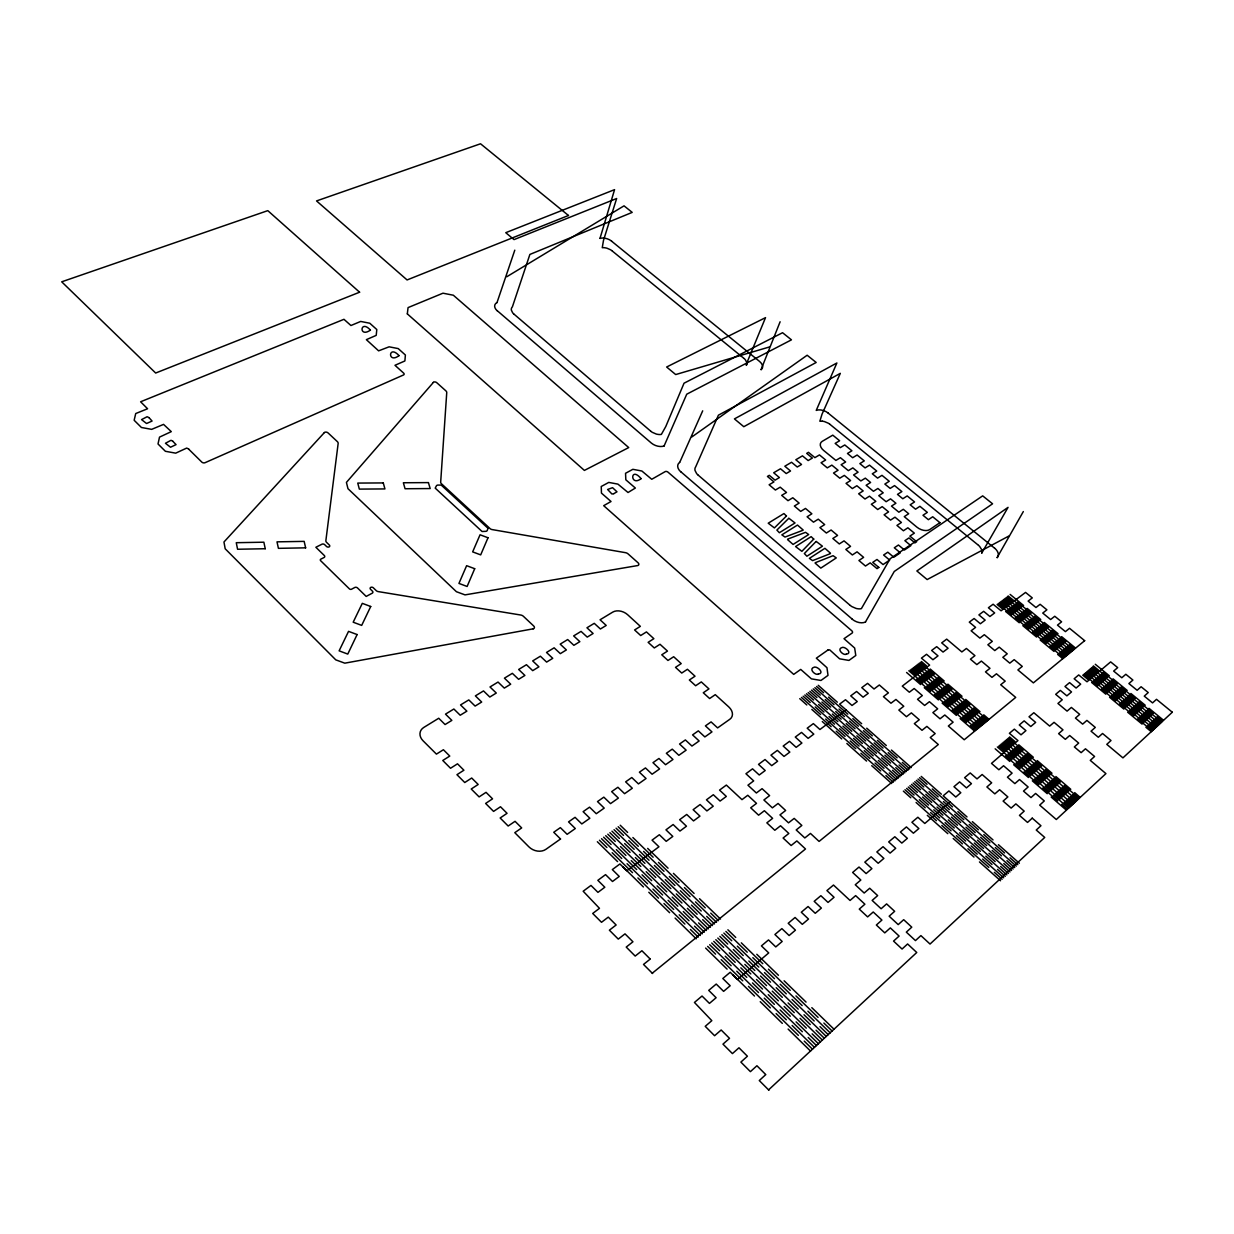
<?xml version="1.0" encoding="UTF-8"?>
<svg xmlns="http://www.w3.org/2000/svg" width="1234" height="1234" viewBox="0 0 1234 1234"><rect width="100%" height="100%" fill="white"/><g stroke="black" fill="none" stroke-linecap="round" stroke-linejoin="round"><path stroke-width="1.5" d="M746.848 363.752L746.277 365.357A8.746 5.229 22.5 0 0 746.863 363.829M828.261 413.082A9.733 5.861 24.6 0 0 816.245 410.398L836.883 362.981L734.431 418.897L743.809 426.702L840.323 373.347L822.014 414.223L819.854 421.257A8.962 5.414 24.7 0 1 822.26 421.195M761.069 369.598L780.119 321.765M514.794 250.163L496.978 302.638M702.701 410.829L679.672 462.503M997.118 557.583L1023.325 511.57M433.381 382.432L346.415 482.401L347.973 488.695L456.426 591.718L465.017 594.881L637.808 565.542A2.483 1.712 22.4 0 0 638.101 562.827L628.075 553.896A3.671 2.514 22 0 0 625.53 552.678L492.088 529.571A2.977 2.052 18.1 0 1 490.037 528.584L441.433 483.728A2.931 1.99 16.5 0 1 440.677 482.139L446.739 392.628A3.501 2.252 16.2 0 0 445.829 390.808L436.851 382.771A2.19 1.404 16 0 0 433.288 382.386M324.372 432.594L223.956 542.004L225.19 548.791L335.787 659.866L344.81 663.167L533.15 628.831M816.013 541.541L804.352 553.542L806.897 556.226L822.43 546.199L816.198 541.433M788.696 518.388L776.88 530.08L779.364 532.733L795.035 522.969L788.881 518.28M768.581 1089.884L916.754 952.494L907.592 943.964L902.069 949.039L893.555 941.095L899.108 936.066L890.331 927.906L884.778 932.889L876.356 925.022L881.909 920.07L873.225 911.988L867.625 916.908L859.265 909.103L864.88 904.214L855.64 895.622L850.041 900.465L833.49 885.04L826.919 890.593L834.061 897.288L828.029 902.424L820.872 895.699L814.193 901.329L821.366 908.085L815.242 913.299L808.069 906.512L801.298 912.234L808.501 919.052L802.285 924.343L795.066 917.479L788.202 923.279L795.436 930.174L789.128 935.542L781.878 928.616L774.921 934.508L782.171 941.465L775.77 946.925L768.504 939.922L761.424 945.892L768.72 952.926L737.531 979.487L730.189 972.269L722.816 978.5L730.173 985.75L723.602 991.349L716.229 984.053L708.732 990.378L716.121 997.72L709.442 1003.396L702.038 996.023L694.449 1002.455L711.817 1020.657L705.231 1026.333L714.594 1035.727L721.165 1029.989L729.525 1038.349L722.97 1044.134L732.425 1053.605L738.965 1047.789L747.403 1056.227L740.878 1062.088L750.411 1071.652L756.92 1065.744L765.45 1074.274M765.774 1074.598L759.28 1080.552L768.921 1090.224M1032.241 818.157L1027.536 822.43L1019.469 815.381L1024.189 811.139L1015.86 803.874L1011.14 808.085L1003.119 801.097L1007.854 796.917L999.602 789.729L994.835 793.878L986.891 786.953L991.673 782.819L982.125 774.505L977.019 778.885L970.202 772.947L964.618 777.682L971.436 783.652L966.469 787.894L959.62 781.893L953.959 786.69L960.808 792.722L955.779 797.025L948.915 790.963L943.177 795.822L967.009 816.923M950.041 801.915L924.806 823.464L917.865 817.247L911.911 822.276L918.867 828.538L913.391 833.197L906.419 826.919L900.388 832.04L907.36 838.349L901.823 843.084L894.82 836.745L888.696 841.927L895.699 848.298L890.084 853.11L883.05 846.694L876.85 851.954L883.883 858.401L878.176 863.26L871.127 856.797L864.818 862.134L871.898 868.628L866.114 873.579L859.018 867.039L852.632 872.453L860.823 880.027L855.27 884.763L864.17 893.03L869.708 888.249L877.652 895.606L872.145 900.419L881.122 908.748L886.614 903.905L894.65 911.324L889.159 916.199L898.213 924.605L903.689 919.685L911.772 927.166L906.327 932.133L915.458 940.601L920.903 935.603L930.035 944.056L1044.72 837.439L1036.251 830.035L1040.941 825.731L1032.226 818.127M865.558 621.813L894.264 571.465L992.568 503.796L982.68 495.867L890.115 558.74L861.378 608.64A9.887 6.479 27.9 0 1 858.648 608.856L857.136 608.655A8.16 5.352 27.9 0 1 856.072 608.424L851.938 606.634A9.162 6 27.9 0 1 851.074 606.048L850.396 605.539M652.262 973.21L805.509 848.977L796.856 840.925L791.133 845.521L783.096 838.025L788.834 833.459L780.551 825.762L774.813 830.266L766.854 822.847L772.607 818.358L764.386 810.723L758.601 815.18L750.704 807.807L756.504 803.38L747.789 795.267L741.989 799.647L726.348 785.071L719.561 790.099L726.317 796.424L720.085 801.067L713.329 794.727L706.45 799.833L713.221 806.203L706.897 810.923L700.11 804.522L693.138 809.689L699.94 816.137L693.523 820.919L686.721 814.455L679.641 819.7L686.459 826.209L679.965 831.068L673.132 824.528L665.959 829.85L672.792 836.421L666.206 841.341L659.342 834.739L652.061 840.138L658.941 846.771L626.826 870.772L619.915 863.985L612.326 869.6L619.252 876.433L612.496 881.492L605.555 874.628L597.858 880.336L604.814 887.246L597.95 892.367L590.978 885.426L583.173 891.226L599.477 908.332L592.706 913.469L601.513 922.292L608.269 917.124L616.136 924.991L609.38 930.189L618.265 939.105L625.006 933.86L632.949 941.789L626.224 947.08L635.186 956.072L641.896 950.735L649.917 958.756M650.225 959.065L643.516 964.433L652.57 973.518M846.092 709.92L819.931 729.51L813.36 723.618L807.206 728.199L813.792 734.122L808.131 738.364L801.529 732.41L795.282 737.053L801.899 743.038L796.161 747.341L789.529 741.326L783.189 746.046L789.837 752.077L784.022 756.427L777.358 750.365L770.942 755.146L777.605 761.239L771.713 765.651L765.034 759.527L758.524 764.37L765.203 770.525L759.234 774.998L752.539 768.828L745.938 773.733L753.681 780.891L747.943 785.194L756.365 792.999L762.072 788.665L769.6 795.621L763.892 799.987L772.376 807.854L778.068 803.457L785.642 810.476L779.965 814.903L788.526 822.847L794.187 818.389L801.838 825.453L796.192 829.958L804.815 837.963L810.46 833.428L819.083 841.418L938.303 744.534L930.266 737.531L935.156 733.598L926.873 726.394L922.014 730.312L914.348 723.618L919.253 719.761L911.355 712.882L906.45 716.707L898.846 710.074L903.766 706.264L895.93 699.447L890.979 703.226L883.436 696.639L888.403 692.876L879.333 684.993L874.042 688.988L867.564 683.343L861.779 687.647L868.258 693.323L863.09 697.179L856.612 691.487L850.735 695.853L857.244 701.56L852.015 705.478L845.506 699.74L839.567 704.151L861.656 723.71M691.966 436.867L807.144 355.238L816.183 362.472L718.419 415.179L695.668 466.915A9.409 6.031 22.9 0 0 694.943 468.735L694.927 469.784A7.774 4.982 22.9 0 0 695.051 470.524L696.639 473.578A8.715 5.599 22.9 0 0 697.225 474.226L697.765 474.766M506.819 276.724L624.034 205.847L632.209 212.387L529.88 254.435L512.372 306.911A8.931 5.43 17.7 0 0 511.416 308.515L511.308 309.379A7.389 4.489 17.7 0 0 511.339 310.073L512.619 312.742A8.283 5.029 17.7 0 0 513.128 313.328L513.622 313.806M1008.826 536.065L927.15 579.564L916.862 570.972L1008.055 507.359L981.662 553.233A9.409 5.784 28.9 0 0 982.017 551.428L981.863 550.349A7.774 4.766 29 0 0 981.632 549.577L979.688 546.492A8.731 5.352 28.9 0 0 979.04 545.829L978.531 545.351M664.139 445.875L686.736 394.201L791.457 339.844L782.557 332.717L684.037 383.203L665.789 426.517L661.362 434.414A9.255 5.861 21.4 0 1 658.755 434.491L657.352 434.291A7.651 4.859 21.5 0 1 656.272 434.044L652.37 432.363A8.592 5.445 21.4 0 1 651.583 431.838L650.95 431.36M815.381 562.673L833.089 555.686L836.266 557.922L820.811 568.103L815.15 563.105M830.312 553.665L812.589 560.622L809.396 558.37L824.929 548.312L830.528 553.233M787.755 539.088L805.54 532.332L808.686 534.538L793.076 544.441L787.539 539.582M802.794 530.327L784.994 537.068L781.847 534.846L797.488 525.067L803.01 529.88M769.245 347.032L675.692 374.565L666.638 367.007L765.527 317.632L746.848 362.95A7.219 4.319 22.5 0 0 746.709 362.272L745.274 359.696A8.098 4.843 22.5 0 0 744.626 359.001L744.102 358.539M599.986 238.455L614.563 189.65L505.755 232.686L514.038 239.612L616.645 198.52L603.488 240.414L602.254 247.71A8.437 4.859 19.2 0 1 604.629 247.741L605.971 247.972A6.972 4.011 19.2 0 1 606.897 248.188L610.429 249.7A7.82 4.504 19.2 0 1 611.139 250.147L611.694 250.548M822.26 421.195L823.633 421.396A7.389 4.473 24.7 0 1 824.59 421.627L828.338 423.231A8.299 5.013 24.7 0 1 829.109 423.725L829.742 424.172M611.524 241.124L759.666 361.531A9.548 5.692 22.8 0 1 761.162 369.676M828.184 413.128L994.496 548.112M829.988 424.373L978.192 545.073M611.925 250.733L743.871 358.338M1010.122 594.418L1023.603 605.478M1027.151 608.377L1040.74 619.53M1044.303 622.46L1058.032 633.705M1061.626 636.651L1075.462 648.004M1095.283 664.262L1109.351 675.8M1113.037 678.823L1127.213 690.454M1130.93 693.508L1145.245 705.246M1148.993 708.316L1163.431 720.162M1017.618 602.146L1031.177 613.267M1034.724 616.182L1048.391 627.396M1051.97 630.327L1065.744 641.634M1069.354 644.595L1074.49 648.806M1103.181 672.345L1117.31 683.944M1121.012 686.983L1135.265 698.675M1138.997 701.745L1153.374 713.545M1157.137 716.63L1162.49 721.026M1008.116 595.929L1021.613 607.005M1042.344 624.018L1056.073 635.279M1093.355 665.897L1107.422 677.451M1129.033 695.189L1143.363 706.943M1025.223 610.09L1038.843 621.273M1059.744 638.425L1073.58 649.794M1111.202 680.674L1125.393 692.32M1147.188 710.213L1161.641 722.075M1007.191 596.855L1012.173 600.958M1015.69 603.842L1029.249 614.979M1032.812 617.91L1046.494 629.139M1050.072 632.086L1063.862 643.408M1067.472 646.385L1072.608 650.596M1092.46 666.9L1097.658 671.157M1101.33 674.18L1115.474 685.796M1119.176 688.85L1133.444 700.557M1137.193 703.627L1151.584 715.458M1155.348 718.558L1160.7 722.954M1006.188 597.611L1019.7 608.717M1023.233 611.632L1036.869 622.831M1040.432 625.761L1054.175 637.053M1057.769 640.014L1071.636 651.398M1091.488 667.717L1105.587 679.302M1109.273 682.325L1123.48 694.002M1127.213 697.071L1141.543 708.856M1145.306 711.941L1159.759 723.818M1005.186 598.382L1010.168 602.47M1013.685 605.37L1027.259 616.537M1030.822 619.453L1044.504 630.713M1048.098 633.659L1061.903 645.012M1065.513 647.989L1070.649 652.2M1090.517 668.535L1095.715 672.808M1099.401 675.831L1113.546 687.477M1117.264 690.516L1131.547 702.269M1135.28 705.339L1149.687 717.185M1153.466 720.286L1158.819 724.697M1004.168 599.138L1017.695 610.259M1021.243 613.175L1034.879 624.389M1038.442 627.319L1052.201 638.641M1055.81 641.603L1069.677 653.002M1089.545 669.352L1103.659 680.952M1107.345 683.991L1121.567 695.698M1125.3 698.768L1139.645 710.568M1143.409 713.653L1157.878 725.561M1003.165 599.894L1008.163 603.997M1011.679 606.897L1025.269 618.08M1028.832 621.01L1042.529 632.286M1046.124 635.232L1059.929 646.601M1063.554 649.593L1068.69 653.819M1088.573 670.185L1093.787 674.458M1097.458 677.481L1111.633 689.143M1115.335 692.197L1129.634 703.966M1133.383 707.051L1147.79 718.913M1151.569 722.013L1156.937 726.44M1002.162 600.649L1015.69 611.802M1019.238 614.717L1032.889 625.947M1036.452 628.893L1050.227 640.23M1053.836 643.192L1067.718 654.622M1087.601 671.003L1101.715 682.618M1105.417 685.672L1119.654 697.395M1123.387 700.465L1137.748 712.28M1141.512 715.381L1155.996 727.304M1001.144 601.421L1006.142 605.524M1009.674 608.439L1023.264 619.638M1026.827 622.568L1040.54 633.86M1044.134 636.821L1057.954 648.205M1061.579 651.197L1066.731 655.439M1086.63 671.82L1091.828 676.109M1095.514 679.147L1109.705 690.824M1113.407 693.894L1127.722 705.678M1131.47 708.763L1145.892 720.641M1149.672 723.756L1155.039 728.183M1000.142 602.177L1013.685 613.344M1017.232 616.26L1030.884 627.52M1034.462 630.466L1048.237 641.819M1051.846 644.796L1065.744 656.241M1085.658 672.653L1099.772 684.284M1103.474 687.338L1117.726 699.076M1121.459 702.161L1135.835 714.008M1139.599 717.108L1154.099 729.063M999.124 602.948L1004.121 607.066M1007.654 609.966L1021.258 621.196M1024.822 624.126L1038.55 635.448M1042.144 638.41L1055.98 649.824M1059.605 652.817L1064.757 657.059M1084.671 673.471L1089.884 677.774M1093.571 680.813L1107.762 692.521M1111.479 695.575L1125.794 707.39M1129.557 710.476L1143.995 722.384M1147.774 725.499L1153.158 729.942M998.105 603.704L1011.664 614.887M1015.212 617.818L1028.878 629.093M1032.472 632.039L1046.247 643.423M1049.872 646.4L1063.77 657.861M1083.699 674.304L1097.828 685.965M1101.53 689.019L1115.798 700.789M1119.531 703.874L1133.923 715.735M1137.686 718.836L1152.201 730.821M997.103 604.475L1002.101 608.593M1005.633 611.509L1019.253 622.754M1022.816 625.7L1036.545 637.037M1040.154 639.999L1054.006 651.429M1057.631 654.421L1062.783 658.678M1082.712 675.137L1087.925 679.44M1091.627 682.479L1105.818 694.202M1109.551 697.272L1123.881 709.103M1127.629 712.203L1142.082 724.127M1145.877 727.258L1151.245 731.7M852.262 619.159L680.798 471.727M921.443 661.517L926.58 665.913M930.22 669.029L944.226 681.014M947.897 684.16L962.026 696.254M965.728 699.416L979.997 711.617M983.729 714.81L989.036 719.345M1009.566 736.914L1014.934 741.511M1018.744 744.765L1033.382 757.29M1037.223 760.576L1052 773.224M1055.872 776.525L1070.773 789.297M1074.691 792.629L1080.228 797.38M513.838 314.007L650.704 431.16M920.333 662.365L934.277 674.304M937.933 677.435L952 689.482M955.687 692.644L969.893 704.799M973.611 707.977L987.94 720.24M1008.486 737.824L1023.063 750.318M1026.889 753.588L1041.604 766.175M1045.46 769.476L1060.299 782.186M1064.202 785.518L1079.179 798.352M919.207 663.213L924.359 667.609M927.999 670.725L942.02 682.741M945.691 685.888L959.836 697.997M963.538 701.174L977.806 713.391M981.539 716.599L986.861 721.15M1007.407 738.75L1012.775 743.346M1016.585 746.616L1031.238 759.157M1035.079 762.442L1049.872 775.122M1053.743 778.438L1068.675 791.225M1072.577 794.573L1078.13 799.324M698.012 474.982L850.103 605.308M918.096 664.046L932.056 676.016M935.711 679.147L949.794 691.225M953.481 694.387L967.703 706.558M971.42 709.751L985.765 722.044M1006.327 739.66L1020.919 752.169M1024.744 755.439L1039.46 768.057M1043.316 771.373L1058.186 784.099M1062.088 787.446L1077.081 800.295M916.97 664.895L922.122 669.306M925.762 672.437L939.799 684.469M943.47 687.616L957.615 699.755M961.332 702.933L975.616 715.18M979.349 718.389L984.67 722.939M1005.232 740.57L1010.615 745.197M1014.425 748.452L1029.094 761.023M1032.935 764.324L1047.743 777.019M1051.615 780.335L1066.562 793.154M1070.464 796.501L1076.033 801.267M915.844 665.743L929.819 677.728M933.475 680.859L947.573 692.953M951.275 696.13L965.497 708.331M969.23 711.524L983.575 723.834M1004.152 741.495L1018.76 754.02M1022.585 757.306L1037.316 769.954M1041.188 773.271L1056.057 786.027M1059.96 789.374L1074.968 802.254M914.733 666.591L919.885 671.018M923.526 674.134L937.562 686.197M941.249 689.343L955.409 701.514M959.126 704.691L973.41 716.969M977.158 720.178L982.48 724.744M1003.057 742.405L1008.456 747.033M1012.266 750.303L1026.935 762.905M1030.791 766.206L1045.599 778.916M1049.486 782.248L1064.433 795.082M1068.351 798.46L1073.919 803.226M913.607 667.44L927.582 679.44M931.254 682.587L945.352 694.711M949.054 697.873L963.291 710.105M967.009 713.314L981.385 725.638M1001.977 743.331L1016.585 755.887M1020.425 759.172L1035.172 771.836M1039.043 775.168L1053.929 787.955M1057.831 791.303L1072.855 804.213M912.481 668.288L917.633 672.715M921.289 675.846L935.326 687.924M939.012 691.086L953.188 703.272M956.905 706.465L971.204 718.759M974.953 721.983L980.274 726.548M1000.882 744.256L1006.281 748.884M1010.091 752.169L1024.775 764.787M1028.632 768.088L1043.455 780.829M1047.342 784.176L1062.304 797.025M1066.222 800.403L1071.791 805.185M911.34 669.136L925.346 681.168M929.001 684.315L943.131 696.454M946.817 699.632L961.07 711.879M964.803 715.103L979.179 727.458M999.787 745.182L1014.425 757.753M1018.251 761.054L1033.012 773.749M1036.884 777.065L1051.784 789.883M1055.702 793.231L1070.742 806.172M910.214 669.985L915.381 674.427M919.037 677.574L933.089 689.667M936.776 692.829L950.967 705.046M954.684 708.239L968.999 720.548M972.747 723.787L978.084 728.368M998.692 746.092L1004.09 750.735M1007.916 754.02L1022.616 766.669M1026.472 769.985L1041.311 782.757M1045.198 786.104L1060.176 798.984M1064.094 802.362L1069.677 807.159M908.841 670.772L922.847 682.834M926.765 686.058L940.894 698.213M944.349 701.328L958.602 713.607M962.582 716.892L976.973 729.263M997.365 746.956L1012.003 759.558M1016.076 762.921L1030.853 775.646M1034.493 778.916L1049.394 791.75M1053.558 795.174L1068.613 808.131M916.538 679.224L930.606 691.348M934.292 694.526L948.499 706.743M952.216 709.951L966.546 722.291M970.294 725.53L975.631 730.112M1005.479 755.825L1020.194 768.504M1024.05 771.821L1038.905 784.608M1042.807 787.955L1057.785 800.866M1061.718 804.26L1067.302 809.057M906.574 672.484L920.595 684.562M924.266 687.724L938.411 699.909M942.113 703.102L956.381 715.396M960.129 718.62L974.521 731.022M995.159 748.807L1009.813 761.44M1013.654 764.741L1028.446 777.497M1032.318 780.829L1047.25 793.693M1051.167 797.056L1066.222 810.044M818.235 685.286L837.315 702.177M866.731 728.199L886.305 745.506M891.442 750.056L911.263 767.594M921.212 776.402L941.341 794.202M972.361 821.659L993.015 839.922M998.445 844.719L1019.361 863.229M816.569 686.49L823.602 692.721M828.585 697.133L847.804 714.147M852.848 718.604L872.315 735.834M877.42 740.369L897.118 757.815M902.301 762.396L909.643 768.905M919.608 777.728L927.027 784.284M932.272 788.942L952.54 806.897M957.862 811.602L978.392 829.788M983.791 834.554L1004.584 852.972M1010.044 857.815L1017.803 864.679M814.903 687.693L834.014 704.629M839.027 709.072L858.37 726.209M863.445 730.713L883.05 748.082M888.187 752.632L908.023 770.217M917.988 779.055L938.149 796.902M943.439 801.591L963.847 819.684M969.199 824.435L989.884 842.76M995.314 847.557L1016.261 866.129M813.237 688.896L820.271 695.143M825.268 699.57L844.503 716.63M849.547 721.103L869.029 738.379M874.135 742.914L893.863 760.422M899.046 765.018L906.404 771.543M916.384 780.382L923.803 786.968M929.063 791.626L949.347 809.627M954.684 814.347L975.23 832.58M980.629 837.362L1001.453 855.841M1006.929 860.684L1014.703 867.579M497.179 310.644L651.413 443.114A10.196 6.494 21.6 0 0 664.216 445.952M811.556 690.114L830.683 707.082M835.711 711.54L855.069 728.739M860.16 733.243L879.765 750.658M884.917 755.223L904.784 772.854M914.764 781.708L934.925 799.617M940.231 804.321L960.669 822.461M966.021 827.212L986.722 845.583M992.167 850.411L1013.145 869.029M809.89 691.333L816.923 697.596M821.921 702.023L841.172 719.129M846.231 723.618L865.728 740.94M870.849 745.49L890.609 763.028M895.791 767.641L903.165 774.181M913.145 783.05L920.579 789.652M925.839 794.326L946.154 812.373M951.491 817.109L972.068 835.387M977.467 840.184L998.321 858.71M1003.797 863.569L1011.571 870.494M808.208 692.536L827.351 709.565M832.379 714.023L851.753 731.268M856.843 735.788L876.479 753.249M881.647 757.83L901.53 775.507M911.51 784.392L931.701 802.347M937.007 807.051L957.461 825.237M962.844 830.019L983.56 848.437M989.005 853.28L1010.014 871.944M806.512 693.755L813.576 700.033M818.574 704.491L837.855 721.628M842.915 726.132L862.427 743.5M867.548 748.066L887.323 765.651M892.521 770.278L899.894 776.834M909.89 785.734L917.325 792.351M922.6 797.041L942.93 815.134M948.283 819.885L968.875 838.21M974.289 843.023L995.159 861.594M1000.651 866.484L1008.44 873.41M804.83 694.973L823.988 712.049M829.032 716.522L848.437 733.814M853.527 738.348L873.194 755.84M878.346 760.437L898.259 778.176M908.255 787.076L928.477 805.077M933.783 809.797L954.268 828.029M959.636 832.827L980.382 851.306M985.843 856.149L1006.867 874.875M803.149 696.207L810.198 702.501M815.211 706.959L834.508 724.157M839.567 728.662L859.111 746.076M864.247 750.658L884.038 768.288M889.236 772.916L896.624 779.502M906.62 788.418L914.07 795.051M919.345 799.755L939.706 817.911M945.059 822.662L965.682 841.048M971.096 845.876L991.997 864.494M997.488 869.384L1005.294 876.341M801.452 697.426L820.625 714.532M825.669 719.036L845.105 736.359M850.195 740.909L869.877 758.463M875.045 763.059L894.974 780.844M904.985 789.76L925.222 807.823M930.544 812.558L951.044 830.837M956.427 835.649L977.205 854.175M982.65 859.034L1003.705 877.806M799.755 698.66L806.82 704.969M811.833 709.442L831.145 726.672M836.22 731.207L855.779 748.668M860.916 753.249L880.737 770.942M885.935 775.584L893.323 782.171M903.35 791.117L910.8 797.781M916.091 802.486L936.467 820.687M941.82 825.453L962.474 843.886M967.888 848.73L988.82 867.409M994.311 872.315L1002.131 879.287M822.291 721.551L841.742 738.919M846.848 743.485L866.546 761.069M871.728 765.697L891.673 783.513M927.289 815.319L947.805 833.66M953.203 838.472L973.996 857.059M979.457 861.934L1000.543 880.768M647.665 848.39L668.057 868.181M673.425 873.379L694.094 893.447M699.539 898.722L720.502 919.068M756.797 954.283L778.438 975.276M784.114 980.783L806.049 1002.085M811.818 1007.669L834.091 1029.279M620.224 825.237L627.628 832.426M632.888 837.531L653.141 857.214M658.462 862.381L679.009 882.341M684.407 887.57L705.246 907.823M710.722 913.129L718.512 920.687M727.89 929.804L735.742 937.439M741.31 942.838L762.797 963.708M768.443 969.184L790.238 990.362M795.961 995.915L818.08 1017.402M823.88 1023.048L832.148 1031.069M618.157 826.718L638.302 846.293M643.577 851.429L664 871.281M669.352 876.495L690.068 896.624M695.498 901.9L716.507 922.322M725.885 931.439L747.233 952.201M752.833 957.646L774.489 978.701M780.181 984.238L802.146 1005.587M807.915 1011.201L830.204 1032.873M616.105 828.199L623.525 835.418M628.769 840.539L649.053 860.268M654.39 865.466L674.952 885.472M680.35 890.732L701.221 911.031M706.696 916.368L714.486 923.957M723.88 933.089L731.747 940.74M737.315 946.169L758.817 967.101M764.478 972.593L786.289 993.833M792.027 999.417L814.162 1020.965M819.993 1026.626L828.261 1034.678M614.038 829.695L634.183 849.331M639.474 854.483L659.912 874.397M665.28 879.626L686.011 899.802M691.456 905.108L712.465 925.593M721.859 934.74L743.238 955.548M748.853 961.024L770.525 982.141M776.217 987.694L798.213 1009.119M803.997 1014.749L826.317 1036.483M611.971 831.192L619.391 838.426M624.651 843.562L644.95 863.353M650.287 868.551L670.88 888.634M676.278 893.91L697.164 914.271M702.655 919.623L710.445 927.228M719.854 936.39L727.721 944.072M733.304 949.501L754.838 970.51M760.499 976.017L782.341 997.334M788.079 1002.918L810.244 1024.544M816.075 1030.22L824.358 1038.303M609.889 832.688L630.065 852.37M635.356 857.553L655.809 877.513M661.193 882.757L681.939 903.01M687.384 908.332L708.424 928.863M717.833 938.056L739.228 958.926M744.842 964.417L766.545 985.596M772.253 991.164L794.264 1012.651M800.048 1018.312L822.399 1040.108M607.807 834.184L615.242 841.449M620.501 846.601L640.832 866.453M646.169 871.667L666.776 891.812M672.191 897.087L693.092 917.525M698.583 922.893L706.403 930.513M715.813 939.706L723.695 947.404M729.279 952.864L750.827 973.934M756.488 979.457L778.361 1000.836M784.114 1006.45L806.311 1028.138M812.142 1033.83L820.44 1041.943M605.724 835.696L625.916 855.44M631.222 860.622L651.691 880.66M657.074 885.919L677.836 906.219M683.297 911.556L704.367 932.164M713.776 941.372L735.186 962.319M740.816 967.826L762.55 989.066M768.258 994.65L790.3 1016.214M796.1 1021.875L818.466 1043.763M603.642 837.192L611.077 844.488M616.352 849.64L636.682 869.554M642.035 874.783L662.658 894.989M668.088 900.296L689.019 920.78M694.511 926.163L702.331 933.814M711.74 943.038L719.638 950.766M725.222 956.242L746.801 977.374M752.478 982.912L774.381 1004.353M780.135 1009.983L802.347 1031.747M808.193 1037.455L816.492 1045.584M601.544 838.704L621.751 858.509M627.073 863.723L647.557 883.806M652.94 889.082L673.733 909.458M679.194 914.81L700.28 935.48M709.704 944.72L731.145 965.728M736.775 971.235L758.54 992.552M764.247 998.152L786.32 1019.793M792.12 1025.469L814.517 1047.419M599.446 840.231L606.897 847.527M612.172 852.709L632.533 872.685M637.885 877.929L658.54 898.182M663.954 903.504L684.916 924.065M690.408 929.464L698.243 937.13M707.668 946.385L715.566 954.129M721.165 959.62L742.775 980.814M748.452 986.382L770.371 1007.9M776.124 1013.546L798.383 1035.372M804.229 1041.11L812.543 1049.255M597.349 841.742L617.571 861.61M622.892 866.823L643.408 886.968M648.806 892.259L669.615 912.697M675.075 918.065L696.192 938.796M705.617 948.067L727.088 969.137M732.718 974.675L754.498 996.054M760.221 1001.684L782.325 1023.372M788.125 1029.079L810.553 1051.106M324.311 432.563A2.391 1.604 13.2 0 1 328.121 432.98L337.283 441.556A3.702 2.483 13.4 0 1 338.147 443.515L325.869 540.646A3.116 2.206 13.2 0 0 326.594 542.374L329.308 545.012A1.882 1.327 13.1 0 1 329.092 546.893A1.882 1.327 13.1 0 1 326.47 546.431L324.681 544.672A1.959 1.388 13 0 0 321.966 544.209L315.858 547.264L324.311 555.516A1.959 1.404 13 0 1 324.079 557.49L320.84 559.141A1.573 1.126 12.9 0 0 320.655 560.714L349.345 588.819A1.589 1.141 13.9 0 0 351.551 589.204L354.775 587.492A1.974 1.435 14.1 0 1 357.521 587.955L366.19 596.423L372.236 593.184A1.974 1.435 14.6 0 0 372.421 591.148L370.57 589.343A1.897 1.373 14.6 0 1 370.74 587.399A1.897 1.373 14.6 0 1 373.378 587.847L376.169 590.562A3.147 2.283 14.8 0 0 378.314 591.61L520.748 615.026A3.872 2.792 19.7 0 1 523.417 616.321L533.659 625.947A2.514 1.82 20.2 0 1 533.181 628.877M497.086 310.675A9.795 5.954 17.4 0 1 496.886 302.577M600.002 238.363A9.178 5.26 19.2 0 1 611.601 241.093M865.558 621.951A10.875 7.173 28.2 0 1 852.185 619.221M680.705 471.774A10.304 6.617 22.5 0 1 679.579 462.426M994.573 548.066A10.288 6.293 29.2 0 1 997.226 557.66M613.776 493.677L611.956 494.032L607.606 489.482L612.558 487.677L616.985 491.811L613.776 493.677M188.694 449.006L186.673 448.081L175.706 453.156L165.387 451.289L158.014 443.978L159.51 437.114L171.295 431.638L163.551 424.388L151.674 429.355L141.416 427.488L134.151 420.27L135.725 413.544L147.586 408.762L140.614 401.775L343.962 319.313L350.934 325.514L360.698 321.442L369.768 323.231L376.802 329.54L376.216 335.37L366.359 339.659L378.607 350.842L389.111 346.816L398.227 348.59L405.384 355.006L404.891 360.96L394.973 365.295L403.611 373.084A2.098 1.342 15.2 0 1 403.456 374.997L205.075 462.688A2.329 1.573 9.7 0 1 201.836 462.118L188.679 449.145M399.029 355.623C387.291 364.4 388.247 343.9 399.029 355.623M172.93 441.248L171.017 440.307L165.449 443.268L170.523 447.232L176.061 444.626L172.914 441.386M846.216 654.174C843.933 655.979 835.696 648.961 842.544 647.356C845.969 646.894 852.524 653.449 846.216 654.221M407.328 313.883L584.392 470.416L628.723 447.572L453.341 295.219L442.96 293.198L408.053 307.605L407.328 313.883M641.094 478.638C629.972 487.337 629.957 465.419 641.094 478.638M370.431 330.11C358.477 338.517 360.066 318.634 370.431 330.11M827.829 650.087L816.337 658.185L826.965 667.702L828.014 675.368L820.965 680.458L811.401 678.854L800.727 669.414L793.709 674.381L603.688 505.678L611.031 501.513L601.452 493.106L601.251 486.489L608.748 482.417L617.91 484.114L628.029 492.505L635.356 488.047L625.823 479.795L625.545 473.285L632.857 469.321L641.881 471.018L651.737 479.286L665.188 471.619A2.082 1.357 22.1 0 1 668.01 472.159L851.769 630.759A2.206 1.481 28.4 0 1 852.123 633.057L844.01 638.688L854.653 648.02L855.794 655.485L848.961 660.421L839.598 658.817L829.695 649.84L827.829 650.087M149.021 417.663L152.075 421.056L146.568 423.509L141.555 419.606L147.139 416.722L149.021 417.663M818.235 674.072C815.751 675.846 807.638 668.674 814.61 667.054C818.111 666.73 824.728 673.317 818.235 674.119M813.746 539.073L801.884 551.336L795.575 546.554L811.154 536.636L813.746 539.119M488.032 528.306L487.168 530.666A4.365 3.023 17.9 0 1 486.119 531.314L482.062 531.499L435.216 488.124L436.558 485.579A4.381 2.977 16.4 0 1 437.762 485.07L441.248 485.101L488.032 528.306M786.474 515.966L774.412 527.921L768.211 523.201L783.929 513.56L786.459 516.013M474.704 568.704L467.115 586.474L458.94 583.42L466.622 565.681L474.704 568.704M488.001 537.762L480.689 554.884L472.653 551.876L480.057 534.785L488.001 537.762M357.104 634.554L347.772 654.082L339.119 650.842L348.543 631.361L357.104 634.554M370.724 606.496L361.685 625.391L353.186 622.198L362.302 603.349L370.724 606.496M1008.055 749.023L991.504 763.383L998.877 769.769L1003.551 765.743L1012.096 773.132L1007.438 777.189L1014.872 783.621L1019.515 779.533L1028.138 786.983L1023.495 791.102L1030.992 797.58L1035.604 793.447L1044.288 800.943L1039.691 805.123L1056.304 819.515L1105.926 773.61L1090.27 760.375L1094.573 756.473L1085.457 748.791L1081.138 752.663L1074.351 746.94L1078.686 743.084L1069.693 735.51L1065.343 739.336L1058.618 733.644L1062.983 729.849L1054.052 722.322L1049.671 726.101L1033.83 712.728L1029.017 716.784L1035.65 722.399L1030.791 726.518L1024.143 720.872L1019.269 724.99L1025.932 730.651L1021.012 734.832L1014.348 729.14L1009.397 733.304L1017.942 740.601L1008.055 749.023M919.407 672.869L902.285 686.119L909.335 692.228L914.163 688.51L922.338 695.575L917.525 699.308L924.621 705.462L929.433 701.699L937.67 708.825L932.873 712.604L940.03 718.805L944.812 714.995L953.111 722.168L948.344 726.008L964.217 739.768L1015.705 697.411L1000.712 684.747L1005.186 681.137L996.455 673.795L991.966 677.373L985.488 671.882L989.976 668.334L981.369 661.069L976.85 664.602L970.418 659.172L974.937 655.655L966.392 648.452L961.857 651.938L946.694 639.135L941.712 642.883L948.067 648.251L943.054 652.061L936.683 646.662L931.639 650.457L938.01 655.871L932.935 659.727L926.549 654.282L921.443 658.123L929.618 665.111L919.407 672.869M1172.3 712.219L1122.94 757.877L1106.79 744.349L1111.001 740.539L1102.548 733.49L1098.322 737.269L1091.041 731.176L1095.283 727.412L1086.907 720.409L1082.65 724.142L1075.431 718.095L1079.688 714.378L1071.374 707.437L1067.086 711.123L1057.939 703.457L1062.243 699.801L1055.687 694.326L1060.33 690.392L1066.886 695.853L1071.513 691.935L1064.973 686.49L1069.57 682.618L1076.094 688.032L1080.676 684.145L1074.151 678.762L1078.701 674.936L1087 681.785L1110.662 661.887L1117.68 667.625L1113.654 671.08L1121.814 677.759L1125.824 674.273L1132.905 680.057L1128.894 683.559L1137.131 690.284L1141.111 686.752L1148.237 692.567L1144.257 696.13L1152.556 702.902L1156.505 699.323L1172.3 712.219M1084.671 640.677L1033.367 682.88L1017.896 669.939L1022.276 666.406L1014.178 659.65L1009.798 663.152L1002.826 657.306L1007.222 653.835L999.201 647.125L994.789 650.58L987.863 644.78L992.29 641.356L984.316 634.692L979.889 638.101L971.127 630.775L975.57 627.396L969.292 622.137L974.104 618.512L980.382 623.756L985.164 620.116L978.901 614.902L983.668 611.324L989.915 616.522L994.65 612.928L988.403 607.76L993.108 604.228L1001.067 610.799L1025.562 592.413L1032.287 597.904L1028.123 601.097L1035.958 607.514L1040.108 604.29L1046.895 609.827L1042.745 613.067L1050.628 619.53L1054.761 616.26L1061.595 621.828L1057.476 625.114L1065.42 631.623L1069.523 628.307L1084.671 640.677M560.529 838.997L545.937 849.301A12.402 9.903 23.9 0 1 528.877 846.832L514.794 832.672L521.673 827.921L515.056 821.32L508.161 826.024L500.156 817.988L507.051 813.314L500.495 806.758L493.569 811.401L485.625 803.442L492.551 798.83L486.042 792.336L479.116 796.902L471.234 789.004L478.175 784.469L471.712 778.022L464.755 782.526L456.95 774.69L463.907 770.217L457.506 763.815L450.533 768.258L442.775 760.483L449.762 756.072L443.407 749.732L436.42 754.113L423.031 740.755A12.031 9.317 17.6 0 1 423.833 727.412L438.733 718.25L445.073 724.543L451.845 720.394L445.505 714.131L453.865 709.01L460.205 715.242L466.868 711.154L460.544 704.938L468.797 699.909L475.105 706.079L481.676 702.038L475.383 695.883L483.512 690.917L489.805 697.04L496.284 693.045L490.006 686.968L498.027 682.063L504.305 688.109L510.691 684.191L504.428 678.16L512.341 673.332L518.604 679.317L524.897 675.445L518.65 669.476L526.455 664.71L532.702 670.648L538.919 666.823L532.687 660.915L540.384 656.21L546.616 662.087L552.739 658.324L546.523 652.462L554.128 647.819L560.329 653.65L566.375 649.932L560.19 644.133L567.686 639.551L573.872 645.32L579.841 641.649L573.656 635.911L581.06 631.392L587.23 637.114L593.107 633.489L586.952 627.782L594.248 623.34L600.403 629.001L606.218 625.437L600.063 619.777L612.712 612.126A10.967 7.759 22.7 0 1 627.582 614.671L640.353 626.348L634.6 629.957L640.693 635.541L646.446 631.916L653.866 638.672L648.128 642.328L654.282 647.958L660.005 644.271L667.486 651.089L661.763 654.791L667.964 660.452L673.671 656.735L681.199 663.599L675.507 667.363L681.739 673.054L687.431 669.275L695.02 676.201L689.343 680.011L695.637 685.749L701.298 681.924L708.948 688.896L703.287 692.752L709.627 698.537L715.273 694.649L728.754 706.897A11.337 8.16 27.1 0 1 729.849 719.252L717.602 727.906L711.077 721.905L705.416 725.885L711.956 731.901L704.861 736.929L698.321 730.867L692.582 734.893L699.138 740.971L691.95 746.061L685.379 739.937L679.564 744.025L686.135 750.164L678.854 755.316L672.252 749.146L666.36 753.28L672.962 759.481L665.573 764.71L658.956 758.478L652.971 762.674L659.588 768.936L652.092 774.227L645.459 767.934L639.397 772.191L646.045 778.515L638.441 783.899L631.777 777.528L625.638 781.847L632.302 788.233L624.589 793.693L617.91 787.261L611.663 791.642L618.357 798.089L610.537 803.627L603.827 797.149L597.503 801.576L604.213 808.1L596.269 813.715L589.543 807.159L583.127 811.664L589.852 818.25L581.8 823.942L575.059 817.324L568.55 821.89L575.306 828.538L567.131 834.323L560.359 827.628L553.742 832.271L560.529 838.997M878.824 567.424L877.035 568.643L870.171 562.874L865.481 566.036L858.926 560.498L863.615 557.352L857.059 551.845L852.355 554.961L845.83 549.454L850.55 546.369L844.025 540.878L839.305 543.947L832.827 538.487L837.562 535.433L831.099 530.003L826.364 533.026L819.916 527.597L824.667 524.589L818.25 519.175L813.484 522.167L807.098 516.784L811.864 513.807L805.478 508.439L800.696 511.4L794.357 506.033L799.138 503.102L792.799 497.765L788.002 500.68L781.693 495.358L786.505 492.474L780.197 487.168L775.384 490.037L769.121 484.761L773.949 481.908L767.44 476.432L769.291 475.337L775.045 480.165L779.41 477.573L773.687 472.761L780.49 468.766L786.212 473.548L790.531 470.987L784.824 466.221L791.549 462.272L797.257 467.007L801.529 464.478L795.822 459.758L802.47 455.855L808.147 460.56L812.373 458.061L806.697 453.372L808.471 452.323L814.887 457.629L819.469 454.914L825.654 460.004L821.073 462.735L827.289 467.871L831.855 465.125L838.071 470.247L833.521 473.023L839.783 478.19L844.318 475.398L850.581 480.55L846.046 483.358L852.339 488.571L856.874 485.749L863.168 490.931L858.648 493.77L864.988 499.014L869.492 496.161L875.831 501.374L871.327 504.259L877.713 509.534L882.202 506.634L888.573 511.894L884.099 514.809L890.532 520.116L894.989 517.185L901.406 522.476L896.948 525.422L903.427 530.774L907.869 527.797L914.332 533.134L909.89 536.111L916.661 541.711L914.949 542.883L908.964 537.931L904.877 540.677L910.862 545.644L904.445 550.009L898.445 545.012L894.311 547.803L900.326 552.817L893.817 557.228L887.801 552.2L883.606 555.022L889.637 560.082L883.066 564.555L877.004 559.48L872.762 562.334L878.824 567.424M939.922 522.661L929.773 529.54A9.903 6.108 27.7 0 1 916.862 527.119L904.26 516.63L908.671 513.73L903.288 509.303L898.876 512.203L891.472 506.11L895.899 503.241L890.547 498.86L886.12 501.714L878.762 495.667L883.205 492.829L877.898 488.463L873.441 491.286L866.129 485.271L870.602 482.479L865.327 478.144L860.854 480.936L853.589 474.951L858.077 472.19L852.833 467.887L848.329 470.648L841.125 464.709L845.629 461.979L840.416 457.706L835.896 460.421L823.649 450.456A9.594 5.861 25.1 0 1 822.245 441.325L832.78 435.155L839.629 440.754L835.156 443.392L840.323 447.618L844.781 444.965L851.907 450.78L847.465 453.464L852.663 457.721L857.106 455.022L864.278 460.884L859.851 463.598L865.08 467.887L869.507 465.156L876.726 471.049L872.315 473.794L877.575 478.113L881.986 475.337L889.251 481.275L884.855 484.067L890.161 488.402L894.542 485.594L901.869 491.579L897.488 494.387L902.81 498.752L907.191 495.929L914.548 501.929L910.183 504.799L915.551 509.179L919.916 506.31L927.32 512.372L922.986 515.257L928.384 519.684L932.719 516.768L939.922 522.661M568.473 215.487L407.081 279.948L316.536 200.926L480.535 143.776L568.473 215.487M359.588 292.211L155.669 373.038L61.7 281.815L267.793 210.644L359.588 292.211M305.646 547.834L278.421 548.343L277.002 541.849L304.15 541.371L305.646 547.834M265.248 548.729L237.576 549.253L236.265 542.698L263.86 542.204L265.248 548.729M383.28 482.926L357.752 483.08L359.341 489.111L384.931 488.926L383.28 482.926M428.414 482.602L403.364 482.756L405.061 488.741L430.188 488.556L428.414 482.602"/></g></svg>
